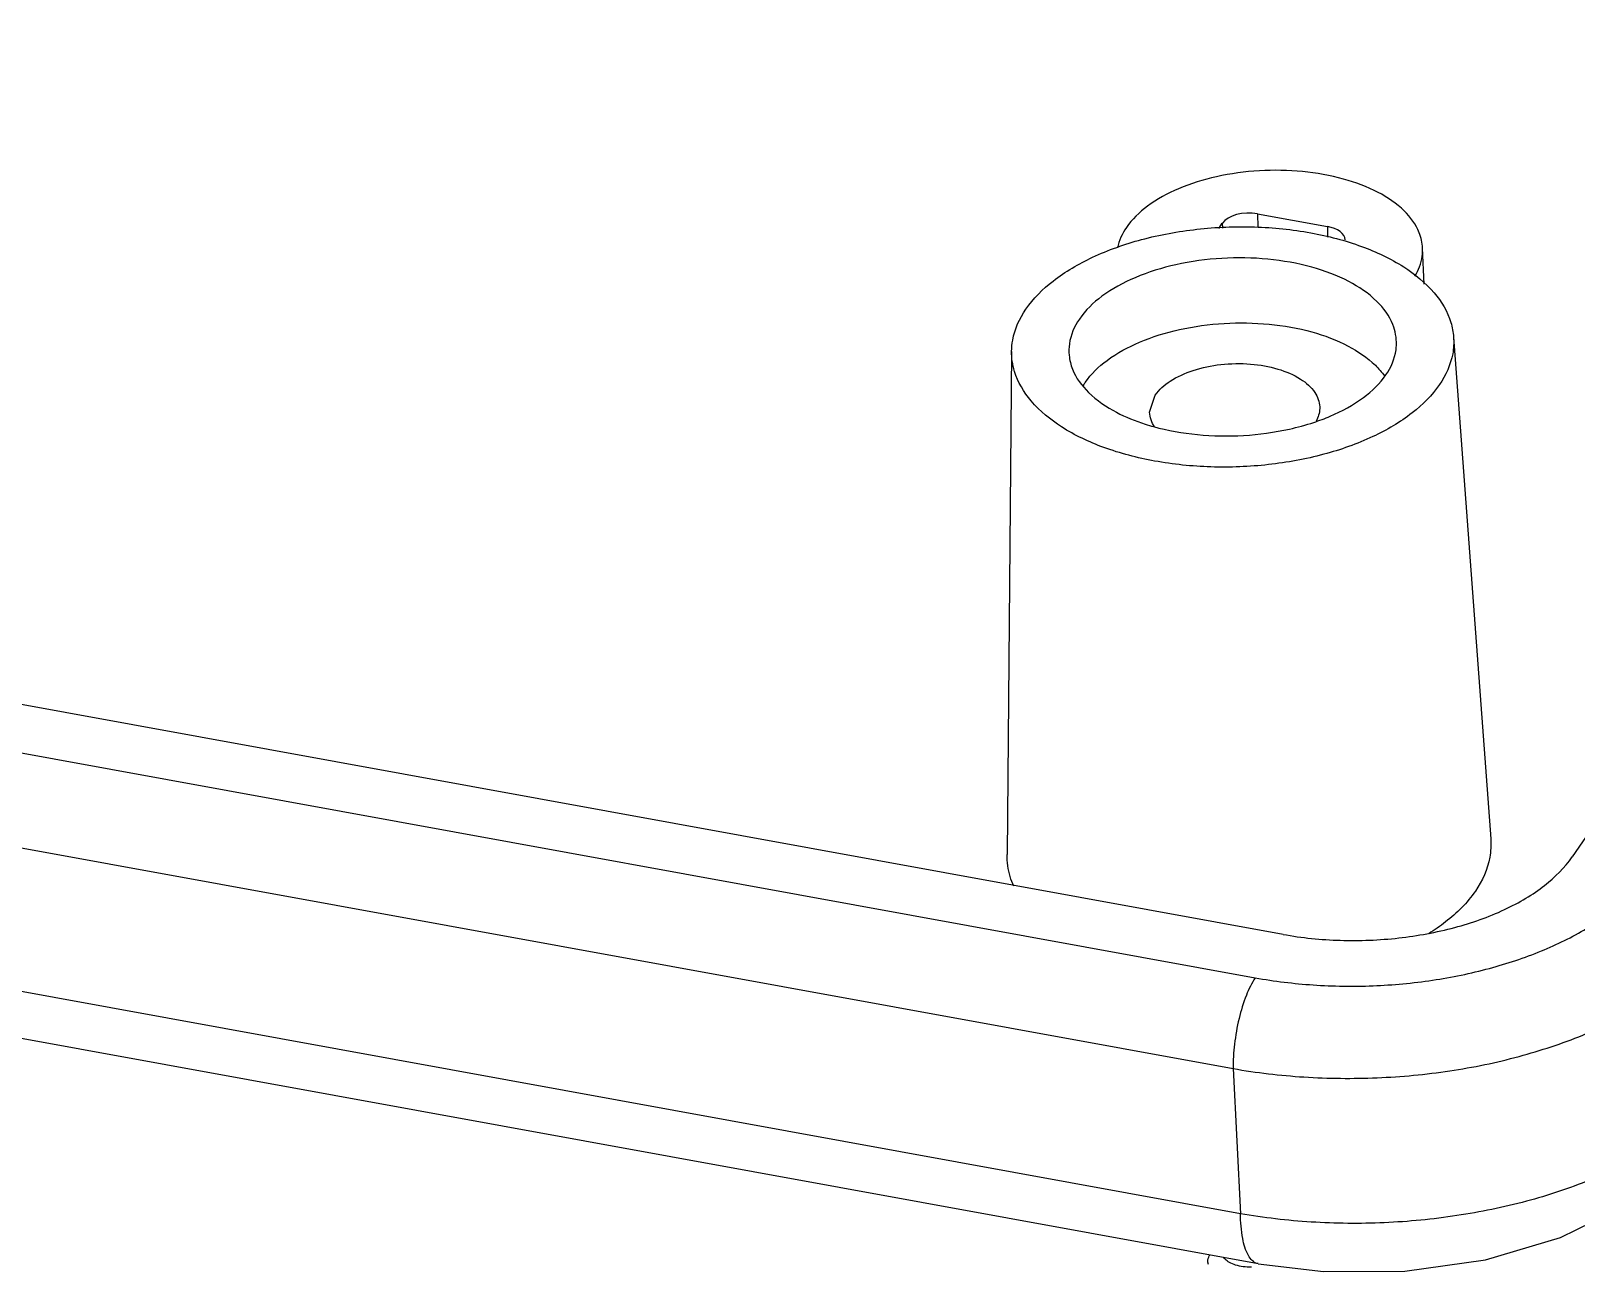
# Model space of a CAD drawing. Header units: millimetres. Extents: x 1760 to 2124, y -231 to 22.
# Drawn here: x 1888.14 to 1906.3, y -210.4 to -195.91 of the extents above; entities that cross this region are included whole.
import ezdxf

# ---------------------------------------------------------------- set-up
doc = ezdxf.new("R2010")
doc.units = ezdxf.units.MM

msp = doc.modelspace()

# ---------------------------------------------------------------- linework, layer by layer
at = {"color": 7, "linetype": 'Continuous'}
for p, q in [((1924.331, -179.196), (1906.259, -205.616)), ((1902.859, -206.528), (1851.234, -197.127)), ((1850.867, -197.63), (1902.533, -207.038)), ((1902.104, -198.23), (1902.145, -198.17)), ((1902.145, -198.17), (1902.148, -198.228)), ((1902.557, -198.059), (1902.564, -198.217)), ((1902.557, -198.059), (1903.381, -198.209)), ((1903.381, -198.209), (1903.383, -198.335)), ((1904.518, -198.888), (1904.5, -198.462)), ((1850.606, -198.697), (1902.272, -208.105)), ((1904.864, -199.508), (1905.301, -205.407)), ((1899.668, -199.676), (1899.614, -205.591)), ((1901.291, -200.392), (1901.356, -200.192)), ((1902.357, -209.811), (1850.593, -200.385)), ((1902.566, -210.399), (1850.802, -200.973)), ((1902.272, -208.105), (1902.357, -209.811))]:
    msp.add_line(p, q, dxfattribs=at)
msp.add_lwpolyline([(1902.566, -210.399), (1903.335, -210.492), (1904.291, -210.487), (1905.239, -210.352), (1906.12, -210.09), (1906.89, -209.713), (1907.516, -209.232), (1907.892, -208.79)], dxfattribs=at)
for centre, radius, start, end in [((1901.197, -200.497), 0.805, 145.6187, 148.4266), ((1902.027, -198.064), 2.59, 252.2691, 254.5321), ((1902.124, -210.378), 0.149, 182.0933, 189.7393)]:
    msp.add_arc(centre, radius, start, end, dxfattribs=at)
for centre, ratio, start_param, end_param in [((1902.445, -198.224), 0.542724, 1.192407, 2.763127), ((1903.268, -198.374), 0.542668, -0.006775, 1.192229)]:
    msp.add_ellipse(centre, major_axis=(0.32, 0.01), ratio=ratio, start_param=start_param, end_param=end_param, dxfattribs=at)
for points, start_tangent, end_tangent in [([(1904.499, -198.463), (1904.46, -198.281), (1904.284, -198.025), (1903.977, -197.808), (1903.571, -197.651), (1903.088, -197.563), (1902.581, -197.554), (1902.077, -197.624), (1901.629, -197.766), (1901.264, -197.97), (1901.017, -198.22)], (-0.047184, 0.998886), (-0.564589, -0.825372)), ([(1899.835, -199.181), (1900.156, -198.849), (1900.62, -198.57), (1901.196, -198.362), (1901.846, -198.241), (1902.524, -198.213), (1903.185, -198.282), (1903.783, -198.443), (1904.277, -198.683), (1904.635, -198.988), (1904.832, -199.337), (1904.863, -199.508)], (0.564589, 0.825372), (0.073424, -0.997301)), ([(1901.017, -198.22), (1900.912, -198.46)], (-0.564589, -0.825372), (-0.196577, -0.980488)), ([(1904.409, -198.794), (1904.495, -198.559), (1904.499, -198.463)], (0.513865, 0.857871), (-0.047184, 0.998886)), ([(1904.192, -199.597), (1904.15, -199.362), (1903.961, -199.088), (1903.632, -198.855), (1903.198, -198.687), (1902.682, -198.593), (1902.139, -198.583), (1901.6, -198.658), (1901.12, -198.81), (1900.73, -199.029), (1900.465, -199.296)], (0.0238, 0.999717), (-0.564589, -0.825372)), ([(1899.668, -199.676), (1899.681, -199.543), (1899.835, -199.181)], (0.006319, 0.99998), (0.564589, 0.825372)), ([(1900.465, -199.296), (1900.347, -199.589), (1900.345, -199.722)], (-0.564589, -0.825372), (0.096814, -0.995303)), ([(1900.533, -200.042), (1900.79, -199.782), (1901.172, -199.568), (1901.64, -199.42), (1902.166, -199.347), (1902.696, -199.357), (1903.199, -199.448), (1903.624, -199.613), (1903.944, -199.84)], (0.564589, 0.825372), (0.712964, -0.701201)), ([(1904.068, -199.952), (1904.187, -199.659), (1904.192, -199.597)], (0.564589, 0.825372), (0.0238, 0.999717)), ([(1904.863, -199.508), (1904.853, -199.704), (1904.698, -200.067)], (0.073424, -0.997301), (-0.564589, -0.825372)), ([(1904.698, -200.067), (1904.378, -200.399), (1903.914, -200.678), (1903.337, -200.886), (1902.688, -201.007), (1902.01, -201.034), (1901.349, -200.965), (1900.751, -200.805), (1900.256, -200.564), (1899.899, -200.259), (1899.702, -199.911), (1899.668, -199.676)], (-0.564589, -0.825372), (0.006319, 0.99998)), ([(1900.345, -199.722), (1900.384, -199.886), (1900.573, -200.159), (1900.901, -200.392), (1901.238, -200.531)], (0.096814, -0.995303), (0.952404, -0.30484)), ([(1901.356, -200.192), (1901.532, -200.026), (1901.803, -199.9), (1902.127, -199.831), (1902.478, -199.825), (1902.799, -199.884), (1903.065, -200.002), (1903.234, -200.161), (1903.29, -200.327)], (0.564589, 0.825372), (0.049744, -0.998762)), ([(1903.219, -200.511), (1903.414, -200.438), (1903.804, -200.218), (1904.068, -199.952)], (0.949004, 0.315265), (0.564589, 0.825372)), ([(1903.944, -199.84), (1904.051, -199.964)], (0.712964, -0.701201), (0.575765, -0.817615)), ([(1903.29, -200.327), (1903.29, -200.346), (1903.248, -200.497)], (0.049744, -0.998762), (-0.475768, -0.879571)), ([(1901.347, -200.563), (1901.291, -200.392)], (-0.53583, 0.844326), (-0.028009, 0.999608)), ([(1901.336, -200.56), (1901.852, -200.654), (1902.395, -200.664), (1902.934, -200.589), (1903.219, -200.511)], (0.963699, -0.266993), (0.949004, 0.315265)), ([(1905.3, -205.407), (1905.289, -205.622), (1905.12, -206.019)], (0.073424, -0.997301), (-0.564589, -0.825372)), ([(1899.694, -205.963), (1899.651, -205.848), (1899.614, -205.591)], (-0.413425, 0.910538), (0.006319, 0.99998)), ([(1902.859, -206.528), (1903.531, -206.598), (1904.219, -206.57), (1904.877, -206.447), (1905.462, -206.237), (1905.714, -206.103), (1905.933, -205.953), (1906.259, -205.616)], (0.983822, -0.17915), (0.564589, 0.825372)), ([(1902.533, -207.038), (1903.213, -207.122), (1903.917, -207.132), (1904.616, -207.066), (1905.285, -206.928), (1905.896, -206.723), (1906.427, -206.458), (1906.857, -206.144), (1907.169, -205.794)], (0.983837, -0.179064), (0.564764, 0.825252)), ([(1905.12, -206.019), (1904.769, -206.382), (1904.572, -206.52)], (-0.564589, -0.825372), (-0.847532, -0.530745)), ([(1902.272, -208.105), (1903.105, -208.204), (1903.965, -208.213), (1904.819, -208.132), (1905.635, -207.962), (1906.382, -207.712), (1907.031, -207.391), (1907.556, -207.01), (1907.938, -206.584)], (0.984571, -0.174988), (0.567946, 0.823066)), ([(1902.533, -207.038), (1902.428, -207.243), (1902.342, -207.517), (1902.288, -207.819), (1902.272, -208.105)], (-0.564589, -0.825372), (0.021078, -0.999778)), ([(1907.723, -208.638), (1907.641, -208.714), (1907.115, -209.094), (1906.466, -209.415), (1905.72, -209.665), (1904.903, -209.834), (1904.049, -209.917), (1903.189, -209.909), (1902.357, -209.811)], (-0.721738, -0.692166), (-0.984935, 0.172925)), ([(1902.566, -210.398), (1902.555, -210.396), (1902.453, -210.304), (1902.385, -210.102), (1902.357, -209.811)], (-0.99043, 0.138018), (-0.021078, 0.999778)), ([(1901.975, -210.383), (1901.975, -210.372), (1901.992, -210.308), (1901.999, -210.295)], (-0.035839, 0.999358), (0.506125, 0.86246)), ([(1902.488, -210.441), (1902.39, -210.434), (1902.301, -210.414), (1902.229, -210.384), (1902.177, -210.344), (1902.163, -210.327)], (-0.999999, 0.001515), (-0.576495, 0.817101))]:
    msp.add_spline(points, degree=3, dxfattribs=dict(at, start_tangent=start_tangent, end_tangent=end_tangent))

doc.saveas('drawing.dxf')
